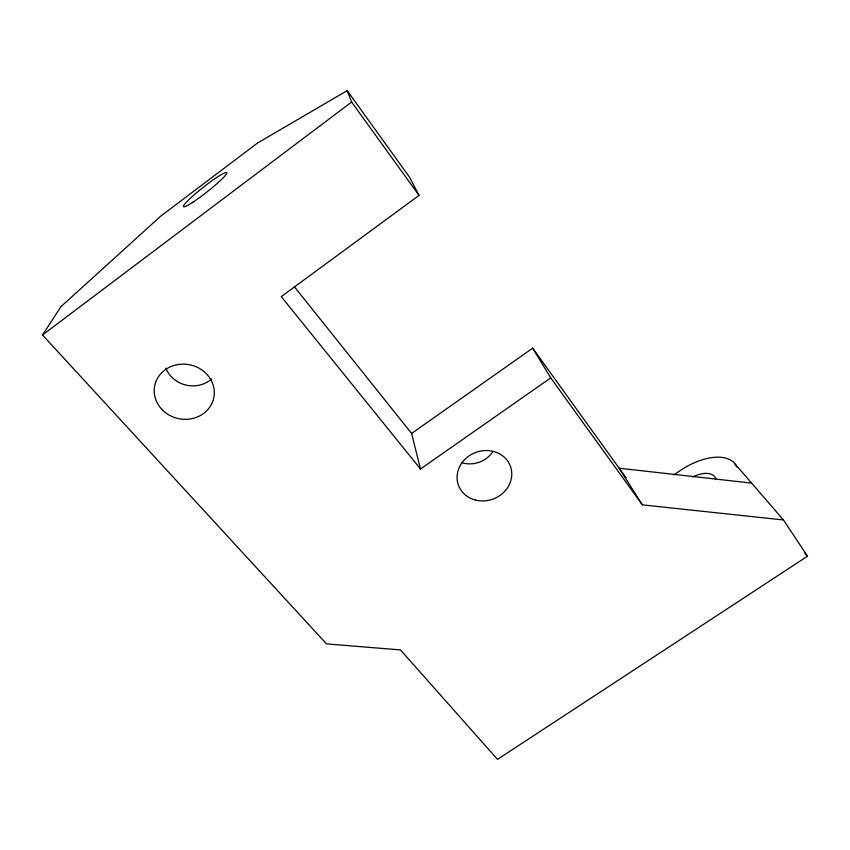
<?xml version="1.0" encoding="UTF-8"?>
<svg xmlns="http://www.w3.org/2000/svg" width="850" height="850" viewBox="0 0 850 850"><rect width="100%" height="100%" fill="white"/><g stroke="black" fill="none" stroke-linecap="round" stroke-linejoin="round"><path stroke-width="1.27" d="M673.806 474.906L680.287 470.517A47.632 25.043 -32.8 0 1 734.421 463.176L783.445 519.956L807.5 556.219L497.516 759.369L400.424 649.899L326.527 643.896L42.5 334.985L61.03 306.584L160.735 216.134L257.55 143.034L347.193 90.631L409.487 177.119L419.018 195.404L281.265 296.639L420.474 468.998L550.726 377.899L532.674 348.149L411.623 433.468L420.474 468.998M42.5 334.985L351.624 102.032L347.193 90.631M550.726 377.899L642.356 504.858L783.445 519.956M751.623 483.098L619.161 468.223L642.356 504.858M804.929 553.191L807.5 556.219M294.366 286.748L411.623 433.468M532.674 348.149L626.131 477.891M351.624 102.032L419.018 195.404M735.144 464.259L737.311 467.5M211.661 378.941A27.976 25.766 13.3 0 1 165.824 368.156M492.692 451.892A25.797 23.513 -20 0 1 462.039 462.74M692.654 476.967A23.8 12.506 -32.8 0 1 715.912 479.57M475.692 500.129A27.668 24.873 -19.9 0 0 511.243 469.083A27.668 24.873 -19.9 0 0 466.331 458.012A27.668 24.873 -19.9 0 0 475.692 500.129M162.318 409.849A30.143 27.487 11.3 0 0 213.01 400.679A30.143 27.487 11.3 0 0 177.448 364.639A30.143 27.487 11.3 0 0 162.318 409.849M193.099 202.066A27.497 2.975 -38.2 0 0 226.769 173.177A27.497 2.975 -38.2 0 0 195.511 193.673A27.497 2.975 -38.2 0 0 193.099 202.066"/></g></svg>
